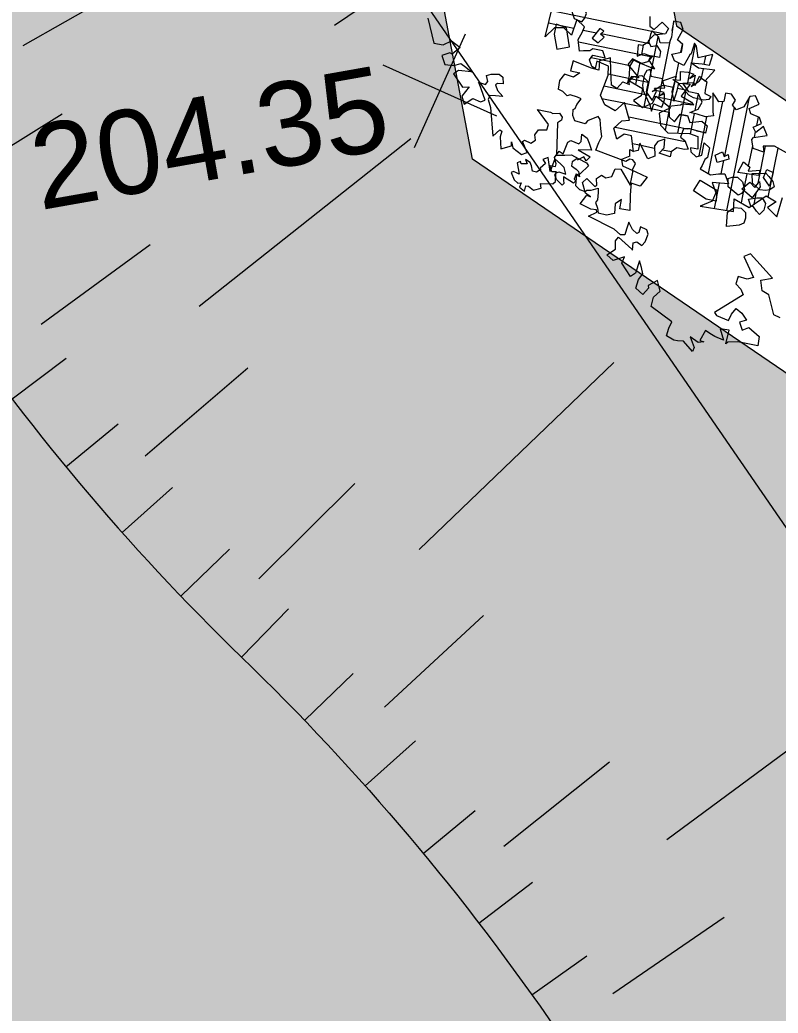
# Model space of a CAD drawing. Header units: metres. Extents: x 1838950 to 1842843, y 5171318 to 5174224.
# Drawn here: x 1841161.653 to 1841164.348, y 5171520.341 to 5171523.87 of the extents above; entities that cross this region are included whole.
import ezdxf

# ---------------------------------------------------------------- set-up
doc = ezdxf.new("R2010")
doc.units = ezdxf.units.M
doc.header["$LTSCALE"] = 0.0254
for name, color, linetype, lineweight, true_color in [('AEP_SSL', 4, 'Continuous', 18, 0x00ffff), ('SA - couvre sol 3', 7, 'Continuous', 18, 0x99cc00), ('SA - gazon', 7, 'Continuous', 18, 0xccffcc), ('SA - haie séparative', 7, 'Continuous', 18, 0x008000), ('SA - Limite terrain', 1, 'Continuous', 18, 0xff0000), ('SA - trame couvre sol 3', 7, 'Continuous', 18, 0xff6600), ('SA - trame gazon', 4, 'Continuous', 18, 0x00ffff)]:
    doc.layers.add(name, color=color, linetype=linetype, lineweight=lineweight, true_color=true_color)
doc.layers.add('Fond topo - SUPP', color=8, linetype='Continuous', lineweight=18)
doc.layers.add('SA - nivellement', color=7, linetype='Continuous', lineweight=18)
doc.styles.add('Arial', font='arial.ttf')

msp = doc.modelspace()

# ---------------------------------------------------------------- hatches: boundary and pattern name
at = {"layer": 'SA - couvre sol 3', "linetype": 'Continuous', "lineweight": 18, "true_color": 0x99cc00}
h = msp.add_hatch(dxfattribs=at)
h.set_pattern_fill('PELOUSE6_1', color=62, style=0, pattern_type=2)
h.set_pattern_definition([(0, (1841126.6812, 5171507.7442), (0, 1.2), [0.375, -2.025]), (90, (1841126.8218, 5171507.7442), (-2.4, 1e-16), [0.15, -1.05]), (90, (1841126.9156, 5171507.7442), (-2.4, 1e-16), [0.15, -1.05]), (90, (1841126.8687, 5171507.7442), (-2.4, 1e-16), [0.1875, -1.0125]), (123.6901, (1841126.77494, 5171507.7442), (-2.4, 2.4), [0.12, -4.20746]), (56.3099, (1841126.96244, 5171507.7442), (8e-11, 1.2), [0.12, -4.20746]), (56.3099, (1841127.0562, 5171507.7442), (8e-11, 1.2), [0.26, -4.06666]), (123.6901, (1841126.6812, 5171507.7442), (-2.4, 2.4), [0.26, -4.06666]), (0, (1841127.5319, 5171507.9692), (0, 1.2), [0.444246, -1.955755]), (0, (1841127.3752, 5171508.1642), (0, 1.2), [0.8281, -1.5719]), (0, (1841127.4105, 5171508.1642), (0, 1.2), [0.430743, -1.969257]), (0, (1841127.2201, 5171508.3592), (0, 1.2), [1.1948, -1.2052]), (0, (1841127.2622, 5171508.3592), (0, 1.2), [0.294787, -2.105213]), (0, (1841127.0643, 5171508.5542), (0, 1.2), [1.00461, -1.39539]), (0, (1841127.0671, 5171508.7492), (0, 1.2), [0.655697, -1.744303])])
edge = h.paths.add_edge_path()
edge.add_line((1841163.3351, 5171548.7856), (1841163.4144, 5171548.3671))
edge.add_line((1841163.4144, 5171548.3671), (1841158.6982, 5171547.4739))
edge.add_line((1841158.6982, 5171547.4739), (1841160.1124, 5171540.0066))
edge.add_line((1841160.1124, 5171540.0066), (1841161.908, 5171530.5252))
edge.add_line((1841161.908, 5171530.5252), (1841163.2621, 5171523.3747))
edge.add_line((1841163.2621, 5171523.3747), (1841169.5595, 5171519.0827))
edge.add_line((1841169.5595, 5171519.0827), (1841175.4166, 5171520.1919))
edge.add_line((1841175.4166, 5171520.1919), (1841177.9468, 5171520.6711))
edge.add_line((1841177.9468, 5171520.6711), (1841185.1928, 5171522.0433))
edge.add_line((1841185.1928, 5171522.0433), (1841184.4299, 5171526.0717))
edge.add_line((1841184.4299, 5171526.0717), (1841190.5219, 5171527.2254))
edge.add_line((1841190.5219, 5171527.2254), (1841192.2762, 5171518.114))
edge.add_line((1841192.2762, 5171518.114), (1841191.2003, 5171517.9103))
edge.add_line((1841191.2003, 5171517.9103), (1841183.6763, 5171516.4257))
edge.add_line((1841183.6763, 5171516.4257), (1841174.8473, 5171514.9602))
edge.add_line((1841174.8473, 5171514.9602), (1841169.2591, 5171514.0048))
edge.add_line((1841169.2591, 5171514.0048), (1841164.0344, 5171513.1317))
edge.add_line((1841164.0344, 5171513.1317), (1841163.435, 5171518.1116))
edge.add_line((1841163.435, 5171518.1116), (1841159.5593, 5171522.5958))
edge.add_line((1841159.5593, 5171522.5958), (1841159.0525, 5171524.5046))
edge.add_line((1841159.0525, 5171524.5046), (1841158.4772, 5171527.4944))
edge.add_line((1841158.4772, 5171527.4944), (1841157.032, 5171535.4003))
edge.add_line((1841157.032, 5171535.4003), (1841150.5568, 5171537.1879))
edge.add_line((1841150.5568, 5171537.1879), (1841149.0024, 5171544.9784))
edge.add_line((1841149.0024, 5171544.9784), (1841154.3141, 5171549.0489))
edge.add_line((1841154.3141, 5171549.0489), (1841156.9547, 5171550.2316))
edge.add_arc((1841159.1277, 5171550.5995), 2.204, 189.6091, 275.4247)
edge.add_line((1841159.336, 5171548.4054), (1841163.3351, 5171548.7856))
at = {"layer": 'SA - gazon', "linetype": 'Continuous', "lineweight": 0, "true_color": 0xccffcc}
msp.add_hatch(color=254, dxfattribs=at).paths.add_polyline_path([(1841167.9918, 5171524.1967), (1841167.5266, 5171526.653), (1841165.0702, 5171526.1878), (1841164.3167, 5171530.1671), (1841162.8428, 5171529.888), (1841163.9865, 5171523.8491), (1841169.7362, 5171519.9304), (1841174.4817, 5171520.8291), (1841173.6413, 5171525.2666)])

# ---------------------------------------------------------------- linework, layer by layer
at = {"layer": 'AEP_SSL', "flags": 128}
msp.add_lwpolyline([(1841156.1315, 5171558.4173), (1841162.9957, 5171524.0706), (1841165.9999, 5171519.7046), (1841167.8255, 5171518.6668), (1841173.9959, 5171517.9094), (1841176.628, 5171518.2645), (1841185.9238, 5171519.0792), (1841198.3112, 5171522.0246), (1841214.5006, 5171524.7326), (1841224.9568, 5171526.8724)], dxfattribs=at)
at = {"layer": 'Fond topo - SUPP'}
for p, q in [((1841162.7705, 5171523.8513), (1841163.6306, 5171524.4319)), ((1841161.6645, 5171523.7788), (1841162.4986, 5171524.2541)), ((1841161.3952, 5171523.2825), (1841161.803, 5171523.5358)), ((1841162.2896, 5171522.8527), (1841163.0423, 5171523.4485)), ((1841161.7286, 5171522.7886), (1841162.116, 5171523.072)), ((1841161.6256, 5171522.523), (1841161.8166, 5171522.6683)), ((1841163.0716, 5171521.9881), (1841163.764, 5171522.6531)), ((1841162.0984, 5171522.3214), (1841162.4632, 5171522.6334)), ((1841161.8163, 5171522.2822), (1841162.0016, 5171522.4347)), ((1841162.0159, 5171522.0487), (1841162.1953, 5171522.2081)), ((1841162.5026, 5171521.8835), (1841162.8427, 5171522.2222)), ((1841162.2242, 5171521.823), (1841162.3974, 5171521.9891)), ((1841162.4409, 5171521.6054), (1841162.6077, 5171521.7779)), ((1841162.9484, 5171521.4278), (1841163.3005, 5171521.754)), ((1841162.6647, 5171521.381), (1841162.8377, 5171521.5473)), ((1841163.9524, 5171520.9578), (1841164.6729, 5171521.4909)), ((1841162.88, 5171521.1485), (1841163.0591, 5171521.3084)), ((1841163.3731, 5171520.9342), (1841163.7482, 5171521.2337)), ((1841163.0867, 5171520.9083), (1841163.2715, 5171521.0614)), ((1841163.2844, 5171520.6606), (1841163.4747, 5171520.8069)), ((1841163.7605, 5171520.4107), (1841164.1565, 5171520.6819)), ((1841163.473, 5171520.4059), (1841163.6685, 5171520.5451))]:
    msp.add_line(p, q, dxfattribs=at)
at = {"layer": 'Fond topo - SUPP', "flags": 128}
msp.add_lwpolyline([(1841157.4163, 5171541.651, 0.007871), (1841157.5654, 5171538.7886, 0.017256), (1841157.6989, 5171537.4876, 0.003795), (1841158.3662, 5171532.897, 0.007506), (1841158.756, 5171530.5842, 0.025473), (1841159.5004, 5171527.4463, 0.025352), (1841160.5643, 5171524.3856, 0.104637), (1841162.4409, 5171521.6054, -0.1013), (1841164.397, 5171518.7484, -0.015785), (1841164.8869, 5171517.4734, -0.013199), (1841165.3836, 5171515.9172, -0.043306), (1841165.5685, 5171514.9855, -0.02586), (1841165.6601, 5171513.3993)], format="xyb", dxfattribs=at)
at = {"layer": 'SA - haie séparative'}
for p, q in [((1841163.5429, 5171523.9028), (1841163.9457, 5171523.8207)), ((1841163.5429, 5171523.9028), (1841163.9457, 5171523.8207)), ((1841163.1027, 5171523.8755), (1841163.1243, 5171523.7872)), ((1841163.5322, 5171523.859), (1841163.622, 5171523.8407)), ((1841163.5322, 5171523.859), (1841163.622, 5171523.8407)), ((1841163.5592, 5171523.8551), (1841163.5517, 5171523.8194)), ((1841163.5962, 5171523.8418), (1841163.5592, 5171523.8551)), ((1841163.9718, 5171523.8324), (1841163.9784, 5171523.8653)), ((1841163.9718, 5171523.8324), (1841163.9784, 5171523.8653)), ((1841163.5216, 5171523.8152), (1841163.5254, 5171523.8144)), ((1841163.5216, 5171523.8152), (1841163.5254, 5171523.8144)), ((1841163.5517, 5171523.8194), (1841163.5616, 5171523.7658)), ((1841163.6059, 5171523.7736), (1841163.5962, 5171523.8418)), ((1841163.6552, 5171523.8339), (1841163.7024, 5171523.8243)), ((1841163.6552, 5171523.8339), (1841163.7024, 5171523.8243)), ((1841163.7186, 5171523.821), (1841163.8904, 5171523.786)), ((1841163.7186, 5171523.821), (1841163.8904, 5171523.786)), ((1841163.1243, 5171523.7872), (1841163.1575, 5171523.7811)), ((1841163.1575, 5171523.7811), (1841163.1871, 5171523.7952)), ((1841163.1871, 5171523.7952), (1841163.218, 5171523.7714)), ((1841163.6384, 5171523.7914), (1841163.8943, 5171523.7392)), ((1841163.6384, 5171523.7914), (1841163.8943, 5171523.7392)), ((1841163.863, 5171523.7474), (1841163.8695, 5171523.7796)), ((1841163.863, 5171523.7474), (1841163.8695, 5171523.7796)), ((1841163.8719, 5171523.5611), (1841163.9214, 5171523.81)), ((1841163.8719, 5171523.5611), (1841163.9214, 5171523.81)), ((1841163.9238, 5171523.5913), (1841163.9652, 5171523.7992)), ((1841163.9238, 5171523.5913), (1841163.9652, 5171523.7992)), ((1841164.0024, 5171523.7553), (1841164.0079, 5171523.783)), ((1841164.0024, 5171523.7553), (1841164.0079, 5171523.783)), ((1841164.0407, 5171523.7169), (1841164.0538, 5171523.7831)), ((1841164.0407, 5171523.7169), (1841164.0538, 5171523.7831)), ((1841163.1809, 5171523.7523), (1841163.1524, 5171523.7431)), ((1841163.1524, 5171523.7431), (1841163.1635, 5171523.7116)), ((1841163.1891, 5171523.748), (1841163.1809, 5171523.7523)), ((1841163.218, 5171523.7714), (1841163.1891, 5171523.748)), ((1841163.5616, 5171523.7658), (1841163.6059, 5171523.7736)), ((1841163.1635, 5171523.7116), (1841163.1952, 5171523.7078)), ((1841163.1952, 5171523.7078), (1841163.22, 5171523.7144)), ((1841163.22, 5171523.7144), (1841163.2382, 5171523.7016)), ((1841163.6189, 5171523.7239), (1841163.61, 5171523.6886)), ((1841163.6689, 5171523.7042), (1841163.6189, 5171523.7239)), ((1841163.6833, 5171523.7363), (1841163.8221, 5171523.708)), ((1841163.6833, 5171523.7363), (1841163.8221, 5171523.708)), ((1841163.7126, 5171523.7247), (1841163.7104, 5171523.6907)), ((1841163.7516, 5171523.7345), (1841163.7126, 5171523.7247)), ((1841163.7531, 5171523.69), (1841163.7516, 5171523.7345)), ((1841163.8477, 5171523.6702), (1841163.8573, 5171523.7185)), ((1841163.8477, 5171523.6702), (1841163.8573, 5171523.7185)), ((1841163.9633, 5171523.559), (1841163.9947, 5171523.7169)), ((1841163.9633, 5171523.559), (1841163.9947, 5171523.7169)), ((1841164.0266, 5171523.6463), (1841164.0403, 5171523.715)), ((1841164.0266, 5171523.6463), (1841164.0403, 5171523.715)), ((1841164.0856, 5171523.7121), (1841164.0914, 5171523.7413)), ((1841164.0856, 5171523.7121), (1841164.0914, 5171523.7413)), ((1841163.2117, 5171523.6895), (1841163.1944, 5171523.678)), ((1841163.1944, 5171523.678), (1841163.2257, 5171523.6307)), ((1841163.2584, 5171523.6858), (1841163.2117, 5171523.6895)), ((1841163.2382, 5171523.7016), (1841163.2584, 5171523.6858)), ((1841163.3115, 5171523.6724), (1841163.3275, 5171523.6775)), ((1841163.3162, 5171523.6506), (1841163.3115, 5171523.6724)), ((1841163.3275, 5171523.6775), (1841163.3568, 5171523.6774)), ((1841163.3568, 5171523.6774), (1841163.3695, 5171523.6664)), ((1841163.5883, 5171523.6774), (1841163.5713, 5171523.6541)), ((1841163.6205, 5171523.6664), (1841163.5883, 5171523.6774)), ((1841163.61, 5171523.6886), (1841163.643, 5171523.6814)), ((1841163.643, 5171523.6814), (1841163.6205, 5171523.6664)), ((1841163.6847, 5171523.6984), (1841163.6689, 5171523.7042)), ((1841163.7104, 5171523.6907), (1841163.6847, 5171523.6984)), ((1841163.7437, 5171523.678), (1841163.8161, 5171523.6632)), ((1841163.7437, 5171523.678), (1841163.8161, 5171523.6632)), ((1841163.7552, 5171523.6383), (1841163.7531, 5171523.69)), ((1841163.8723, 5171523.6736), (1841163.8657, 5171523.6379)), ((1841163.8816, 5171523.6905), (1841163.8723, 5171523.6736)), ((1841163.8946, 5171523.6937), (1841163.8816, 5171523.6905)), ((1841163.8961, 5171523.6687), (1841163.8946, 5171523.6937)), ((1841164.0011, 5171523.6869), (1841164.0286, 5171523.6847)), ((1841164.0014, 5171523.6557), (1841164.0011, 5171523.6869)), ((1841164.0286, 5171523.6847), (1841164.0486, 5171523.6775)), ((1841164.0486, 5171523.6775), (1841164.0331, 5171523.6617)), ((1841164.0331, 5171523.6617), (1841164.0531, 5171523.674)), ((1841164.0531, 5171523.674), (1841164.0471, 5171523.644)), ((1841164.0759, 5171523.6634), (1841164.0824, 5171523.6959)), ((1841164.0759, 5171523.6634), (1841164.0824, 5171523.6959)), ((1841163.2832, 5171523.6482), (1841163.3082, 5171523.6399)), ((1841163.2857, 5171523.6445), (1841163.2832, 5171523.6482)), ((1841163.306, 5171523.5844), (1841163.2857, 5171523.6445)), ((1841163.3082, 5171523.6399), (1841163.3162, 5171523.6506)), ((1841163.3499, 5171523.6437), (1841163.3431, 5171523.6393)), ((1841163.3431, 5171523.6393), (1841163.3508, 5171523.6195)), ((1841163.3704, 5171523.6422), (1841163.3499, 5171523.6437)), ((1841163.3695, 5171523.6664), (1841163.3704, 5171523.6422)), ((1841163.5713, 5171523.6541), (1841163.5666, 5171523.6239)), ((1841163.7749, 5171523.6265), (1841163.7552, 5171523.6383)), ((1841163.7964, 5171523.6496), (1841163.7749, 5171523.6265)), ((1841163.7964, 5171523.6496), (1841163.8191, 5171523.6398)), ((1841163.8191, 5171523.6398), (1841163.8169, 5171523.6546)), ((1841163.8274, 5171523.6609), (1841163.886, 5171523.649)), ((1841163.8274, 5171523.6609), (1841163.886, 5171523.649)), ((1841163.8417, 5171523.6404), (1841163.8466, 5171523.6649)), ((1841163.8417, 5171523.6404), (1841163.8466, 5171523.6649)), ((1841163.8657, 5171523.6379), (1841163.8684, 5171523.6191)), ((1841163.9073, 5171523.6665), (1841163.8961, 5171523.6687)), ((1841163.9372, 5171523.6604), (1841163.9073, 5171523.6665)), ((1841163.9287, 5171523.6342), (1841163.9417, 5171523.6374)), ((1841163.9417, 5171523.6374), (1841163.9372, 5171523.6604)), ((1841163.9422, 5171523.6375), (1841163.9746, 5171523.6309)), ((1841163.9422, 5171523.6375), (1841163.9746, 5171523.6309)), ((1841163.9739, 5171523.6579), (1841164.0014, 5171523.6557)), ((1841163.9926, 5171523.6445), (1841163.9739, 5171523.6579)), ((1841164.0304, 5171523.6025), (1841163.9926, 5171523.6445)), ((1841164.0391, 5171523.6333), (1841164.0676, 5171523.6523)), ((1841164.0471, 5171523.644), (1841164.0391, 5171523.6333)), ((1841164.0676, 5171523.6523), (1841164.0756, 5171523.663)), ((1841164.0756, 5171523.663), (1841164.0951, 5171523.65)), ((1841164.0951, 5171523.65), (1841164.0891, 5171523.6201)), ((1841163.2499, 5171523.6316), (1841163.2231, 5171523.5987)), ((1841163.2257, 5171523.6307), (1841163.2499, 5171523.6316)), ((1841163.3508, 5171523.6195), (1841163.3697, 5171523.5974)), ((1841163.5823, 5171523.6149), (1841163.5666, 5171523.6239)), ((1841163.5976, 5171523.6002), (1841163.5823, 5171523.6149)), ((1841163.6093, 5171523.6037), (1841163.5976, 5171523.6002)), ((1841163.6343, 5171523.5955), (1841163.6093, 5171523.6037)), ((1841163.7285, 5171523.6351), (1841163.8866, 5171523.6029)), ((1841163.7285, 5171523.6351), (1841163.8866, 5171523.6029)), ((1841163.8684, 5171523.6191), (1841163.8924, 5171523.5681)), ((1841163.9001, 5171523.6153), (1841163.9287, 5171523.6342)), ((1841163.9131, 5171523.6185), (1841163.9001, 5171523.6153)), ((1841163.9431, 5171523.6124), (1841163.9131, 5171523.6185)), ((1841163.924, 5171523.5987), (1841163.9431, 5171523.6124)), ((1841163.9445, 5171523.6069), (1841163.924, 5171523.5987)), ((1841163.9435, 5171523.5856), (1841163.9445, 5171523.6069)), ((1841163.9908, 5171523.6276), (1841164.02, 5171523.6217)), ((1841163.9908, 5171523.6276), (1841164.02, 5171523.6217)), ((1841163.991, 5171523.4673), (1841164.0225, 5171523.6256)), ((1841163.991, 5171523.4673), (1841164.0225, 5171523.6256)), ((1841164.0466, 5171523.5928), (1841164.0304, 5171523.6025)), ((1841164.053, 5171523.5485), (1841164.0647, 5171523.6072)), ((1841164.053, 5171523.5485), (1841164.0647, 5171523.6072)), ((1841164.0891, 5171523.6201), (1841164.0869, 5171523.6088)), ((1841164.0869, 5171523.6088), (1841164.1093, 5171523.5978)), ((1841163.2231, 5171523.5987), (1841163.2322, 5171523.5702)), ((1841163.2322, 5171523.5702), (1841163.263, 5171523.5906)), ((1841163.263, 5171523.5906), (1841163.2899, 5171523.5792)), ((1841163.2899, 5171523.5792), (1841163.306, 5171523.5844)), ((1841163.323, 5171523.6011), (1841163.317, 5171523.5874)), ((1841163.317, 5171523.5874), (1841163.3261, 5171523.5589)), ((1841163.3435, 5171523.5995), (1841163.323, 5171523.6011)), ((1841163.3697, 5171523.5974), (1841163.3435, 5171523.5995)), ((1841163.6263, 5171523.5555), (1841163.6323, 5171523.5692)), ((1841163.6323, 5171523.5692), (1841163.648, 5171523.5895)), ((1841163.648, 5171523.5895), (1841163.6343, 5171523.5955)), ((1841163.7215, 5171523.5906), (1841163.7997, 5171523.5746)), ((1841163.7215, 5171523.5906), (1841163.7997, 5171523.5746)), ((1841163.8023, 5171523.5741), (1841163.9601, 5171523.542)), ((1841163.8023, 5171523.5741), (1841163.9601, 5171523.542)), ((1841163.8924, 5171523.5681), (1841163.8976, 5171523.5456)), ((1841163.8976, 5171523.5456), (1841163.9062, 5171523.5718)), ((1841163.9062, 5171523.5718), (1841163.9349, 5171523.5594)), ((1841163.9073, 5171523.5987), (1841163.976, 5171523.5847)), ((1841163.9073, 5171523.5987), (1841163.976, 5171523.5847)), ((1841163.9349, 5171523.5594), (1841163.9435, 5171523.5856)), ((1841163.9778, 5171523.5843), (1841164.0439, 5171523.5708)), ((1841163.9778, 5171523.5843), (1841164.0439, 5171523.5708)), ((1841164.0821, 5171523.5851), (1841164.0466, 5171523.5928)), ((1841164.1014, 5171523.5871), (1841164.0821, 5171523.5851)), ((1841164.1001, 5171523.3237), (1841164.1512, 5171523.5799)), ((1841164.1001, 5171523.3237), (1841164.1512, 5171523.5799)), ((1841164.1093, 5171523.5978), (1841164.1014, 5171523.5871)), ((1841164.1658, 5171523.1925), (1841164.2461, 5171523.5957)), ((1841164.1658, 5171523.1925), (1841164.2461, 5171523.5957)), ((1841163.3261, 5171523.5589), (1841163.334, 5171523.4572)), ((1841163.4922, 5171523.551), (1841163.5209, 5171523.5452)), ((1841163.5322, 5171523.4987), (1841163.4922, 5171523.551)), ((1841163.5209, 5171523.5452), (1841163.5384, 5171523.5416)), ((1841163.5384, 5171523.5416), (1841163.5466, 5171523.5373)), ((1841163.5466, 5171523.5373), (1841163.5709, 5171523.5382)), ((1841163.5709, 5171523.5382), (1841163.5798, 5171523.5247)), ((1841163.6181, 5171523.5305), (1841163.6196, 5171523.551)), ((1841163.6196, 5171523.551), (1841163.6263, 5171523.5555)), ((1841163.9472, 5171523.4782), (1841163.9628, 5171523.5564)), ((1841163.9472, 5171523.4782), (1841163.9628, 5171523.5564)), ((1841163.9984, 5171523.5341), (1841164.0261, 5171523.5285)), ((1841163.9984, 5171523.5341), (1841164.0261, 5171523.5285)), ((1841164.0364, 5171523.4648), (1841164.0508, 5171523.5372)), ((1841164.0364, 5171523.4648), (1841164.0508, 5171523.5372)), ((1841164.1585, 5171523.3863), (1841164.1927, 5171523.5582)), ((1841164.1585, 5171523.3863), (1841164.1927, 5171523.5582)), ((1841163.5257, 5171523.4792), (1841163.5322, 5171523.4987)), ((1841163.564, 5171523.5045), (1841163.5601, 5171523.3896)), ((1841163.5775, 5171523.5135), (1841163.564, 5171523.5045)), ((1841163.5798, 5171523.5247), (1841163.5775, 5171523.5135)), ((1841163.6259, 5171523.5108), (1841163.6181, 5171523.5305)), ((1841163.6621, 5171523.5003), (1841163.6259, 5171523.5108)), ((1841163.6701, 5171523.511), (1841163.6621, 5171523.5003)), ((1841163.7083, 5171523.5268), (1841163.6701, 5171523.511)), ((1841163.7153, 5171523.5163), (1841163.7083, 5171523.5268)), ((1841163.7178, 5171523.4833), (1841163.7153, 5171523.5163)), ((1841163.8168, 5171523.5252), (1841164.0245, 5171523.4829)), ((1841163.8168, 5171523.5252), (1841164.0245, 5171523.4829)), ((1841164.0667, 5171523.3865), (1841164.0944, 5171523.5255)), ((1841164.0667, 5171523.3865), (1841164.0944, 5171523.5255)), ((1841164.272, 5171523.4948), (1841164.2779, 5171523.5246)), ((1841164.272, 5171523.4948), (1841164.2779, 5171523.5246)), ((1841163.334, 5171523.4572), (1841163.3585, 5171523.4788)), ((1841163.3585, 5171523.4788), (1841163.366, 5171523.474)), ((1841163.366, 5171523.474), (1841163.3594, 5171523.4546)), ((1841163.4836, 5171523.4611), (1841163.4964, 5171523.4793)), ((1841163.4858, 5171523.4431), (1841163.4836, 5171523.4611)), ((1841163.4964, 5171523.4793), (1841163.5257, 5171523.4792)), ((1841163.6476, 5171523.4382), (1841163.6497, 5171523.4637)), ((1841163.6497, 5171523.4637), (1841163.6697, 5171523.4494)), ((1841163.7208, 5171523.4561), (1841163.7178, 5171523.4833)), ((1841163.7688, 5171523.489), (1841164.0175, 5171523.4383)), ((1841163.7688, 5171523.489), (1841164.0175, 5171523.4383)), ((1841164.0577, 5171523.4761), (1841164.0905, 5171523.4694)), ((1841164.0577, 5171523.4761), (1841164.0905, 5171523.4694)), ((1841164.2636, 5171523.453), (1841164.2674, 5171523.4719)), ((1841164.2636, 5171523.453), (1841164.2674, 5171523.4719)), ((1841163.3594, 5171523.4546), (1841163.3625, 5171523.4123)), ((1841163.4001, 5171523.4372), (1841163.4048, 5171523.4154)), ((1841163.4003, 5171523.4222), (1841163.4001, 5171523.4372)), ((1841163.4398, 5171523.4375), (1841163.4466, 5171523.442)), ((1841163.4554, 5171523.3993), (1841163.4398, 5171523.4375)), ((1841163.4466, 5171523.442), (1841163.4685, 5171523.4317)), ((1841163.4685, 5171523.4317), (1841163.4858, 5171523.4431)), ((1841163.584, 5171523.3945), (1841163.6005, 5171523.4349)), ((1841163.6005, 5171523.4349), (1841163.6113, 5171523.4408)), ((1841163.6113, 5171523.4408), (1841163.6395, 5171523.4298)), ((1841163.6395, 5171523.4298), (1841163.6476, 5171523.4382)), ((1841163.6697, 5171523.4494), (1841163.6757, 5171523.4323)), ((1841163.6757, 5171523.4323), (1841163.6851, 5171523.407)), ((1841163.6994, 5171523.4071), (1841163.7106, 5171523.4341)), ((1841163.7106, 5171523.4341), (1841163.7208, 5171523.4561)), ((1841163.8302, 5171523.4305), (1841163.8547, 5171523.4255)), ((1841163.8302, 5171523.4305), (1841163.8547, 5171523.4255)), ((1841163.3625, 5171523.4123), (1841163.4003, 5171523.4222)), ((1841163.4048, 5171523.4154), (1841163.4357, 5171523.3916)), ((1841163.4357, 5171523.3916), (1841163.4554, 5171523.3993)), ((1841163.553, 5171523.3806), (1841163.5698, 5171523.4032)), ((1841163.5601, 5171523.3896), (1841163.5893, 5171523.3895)), ((1841163.5698, 5171523.4032), (1841163.584, 5171523.3945)), ((1841163.5893, 5171523.3895), (1841163.6135, 5171523.3904)), ((1841163.6135, 5171523.3904), (1841163.6375, 5171523.3771)), ((1841163.6366, 5171523.4087), (1841163.6797, 5171523.3833)), ((1841163.6851, 5171523.407), (1841163.6366, 5171523.4087)), ((1841163.8069, 5171523.3663), (1841163.6994, 5171523.4071)), ((1841163.821, 5171523.4099), (1841163.8337, 5171523.4021)), ((1841163.8211, 5171523.3852), (1841163.821, 5171523.4099)), ((1841163.86, 5171523.4245), (1841163.9083, 5171523.4146)), ((1841163.86, 5171523.4245), (1841163.9083, 5171523.4146)), ((1841163.9372, 5171523.4087), (1841163.9693, 5171523.4022)), ((1841163.9372, 5171523.4087), (1841163.9693, 5171523.4022)), ((1841164.243, 5171523.3496), (1841164.2577, 5171523.423)), ((1841164.243, 5171523.3496), (1841164.2577, 5171523.423)), ((1841164.277, 5171523.2896), (1841164.3032, 5171523.4212)), ((1841164.277, 5171523.2896), (1841164.3032, 5171523.4212)), ((1841164.313, 5171523.2398), (1841164.3478, 5171523.4145)), ((1841164.313, 5171523.2398), (1841164.3478, 5171523.4145)), ((1841163.4317, 5171523.3664), (1841163.4207, 5171523.3622)), ((1841163.4207, 5171523.3622), (1841163.4279, 5171523.3215)), ((1841163.4346, 5171523.3589), (1841163.4317, 5171523.3664)), ((1841163.456, 5171523.3585), (1841163.4346, 5171523.3589)), ((1841163.4501, 5171523.3736), (1841163.456, 5171523.3585)), ((1841163.4669, 5171523.3627), (1841163.4501, 5171523.3736)), ((1841163.4712, 5171523.3518), (1841163.4669, 5171523.3627)), ((1841163.5213, 5171523.3597), (1841163.5015, 5171523.3434)), ((1841163.5305, 5171523.3807), (1841163.512, 5171523.3735)), ((1841163.512, 5171523.3735), (1841163.5213, 5171523.3597)), ((1841163.5372, 5171523.3311), (1841163.5305, 5171523.3807)), ((1841163.5544, 5171523.3765), (1841163.5372, 5171523.3311)), ((1841163.5591, 5171523.3584), (1841163.553, 5171523.3806)), ((1841163.5741, 5171523.3581), (1841163.5544, 5171523.3765)), ((1841163.5567, 5171523.3494), (1841163.5591, 5171523.3584)), ((1841163.5875, 5171523.3459), (1841163.5741, 5171523.3581)), ((1841163.6157, 5171523.3651), (1841163.6134, 5171523.351)), ((1841163.6321, 5171523.3768), (1841163.6157, 5171523.3651)), ((1841163.6568, 5171523.3829), (1841163.6341, 5171523.3711)), ((1841163.6375, 5171523.3771), (1841163.6669, 5171523.362)), ((1841163.666, 5171523.3691), (1841163.6568, 5171523.3829)), ((1841163.6797, 5171523.3833), (1841163.666, 5171523.3691)), ((1841163.6669, 5171523.362), (1841163.6739, 5171523.3515)), ((1841163.8211, 5171523.3852), (1841163.7916, 5171523.3743)), ((1841163.7916, 5171523.3743), (1841163.7948, 5171523.3515)), ((1841163.8203, 5171523.3753), (1841163.8069, 5171523.3663)), ((1841163.8316, 5171523.373), (1841163.8203, 5171523.3753)), ((1841163.8304, 5171523.3375), (1841163.8406, 5171523.3595)), ((1841163.8406, 5171523.3595), (1841163.8316, 5171523.373)), ((1841164.1459, 5171523.3228), (1841164.1553, 5171523.3701)), ((1841164.1459, 5171523.3228), (1841164.1553, 5171523.3701)), ((1841163.4069, 5171523.3307), (1841163.3994, 5171523.3277)), ((1841163.3994, 5171523.3277), (1841163.4095, 5171523.3017)), ((1841163.4174, 5171523.3261), (1841163.4069, 5171523.3307)), ((1841163.4279, 5171523.3215), (1841163.4174, 5171523.3261)), ((1841163.475, 5171523.3321), (1841163.4712, 5171523.3518)), ((1841163.4889, 5171523.3288), (1841163.475, 5171523.3321)), ((1841163.506, 5171523.3393), (1841163.4889, 5171523.3288)), ((1841163.5369, 5171523.3523), (1841163.5567, 5171523.3494)), ((1841163.543, 5171523.3301), (1841163.5369, 5171523.3523)), ((1841163.5596, 5171523.3304), (1841163.543, 5171523.3301)), ((1841163.554, 5171523.3194), (1841163.5596, 5171523.3304)), ((1841163.56, 5171523.3023), (1841163.554, 5171523.3194)), ((1841163.557, 5171523.2953), (1841163.5577, 5171523.3256)), ((1841163.5577, 5171523.3256), (1841163.5687, 5171523.3298)), ((1841163.5687, 5171523.3298), (1841163.593, 5171523.3219)), ((1841163.593, 5171523.3219), (1841163.5875, 5171523.3459)), ((1841163.6134, 5171523.351), (1841163.6301, 5171523.3398)), ((1841163.6304, 5171523.3233), (1841163.6224, 5171523.3034)), ((1841163.6315, 5171523.3192), (1841163.6271, 5171523.2817)), ((1841163.6301, 5171523.3398), (1841163.6385, 5171523.3317)), ((1841163.6421, 5171523.312), (1841163.6304, 5171523.3233)), ((1841163.6445, 5171523.3224), (1841163.6315, 5171523.3192)), ((1841163.6385, 5171523.3317), (1841163.6421, 5171523.312)), ((1841163.6739, 5171523.3515), (1841163.6445, 5171523.3224)), ((1841163.7574, 5171523.3137), (1841163.7687, 5171523.3407)), ((1841163.7687, 5171523.3407), (1841163.7891, 5171523.3393)), ((1841163.7891, 5171523.3393), (1841163.8219, 5171523.2821)), ((1841163.7948, 5171523.3515), (1841163.8417, 5171523.3296)), ((1841163.8276, 5171523.3108), (1841163.8311, 5171523.3283)), ((1841163.8311, 5171523.3283), (1841163.8304, 5171523.3375)), ((1841163.8417, 5171523.3296), (1841163.8821, 5171523.311)), ((1841164.2286, 5171523.277), (1841164.2377, 5171523.3228)), ((1841164.2286, 5171523.277), (1841164.2377, 5171523.3228)), ((1841163.4095, 5171523.3017), (1841163.4229, 5171523.2896)), ((1841163.4229, 5171523.2896), (1841163.4351, 5171523.2904)), ((1841163.4351, 5171523.2904), (1841163.4285, 5171523.2753)), ((1841163.5037, 5171523.2881), (1841163.5474, 5171523.2877)), ((1841163.5062, 5171523.2717), (1841163.5037, 5171523.2881)), ((1841163.5474, 5171523.2877), (1841163.557, 5171523.2953)), ((1841163.5801, 5171523.2829), (1841163.56, 5171523.3023)), ((1841163.5857, 5171523.2888), (1841163.5801, 5171523.2829)), ((1841163.5854, 5171523.3117), (1841163.5856, 5171523.3002)), ((1841163.6201, 5171523.2893), (1841163.5854, 5171523.3117)), ((1841163.5856, 5171523.3002), (1841163.5857, 5171523.2888)), ((1841163.6283, 5171523.2977), (1841163.6201, 5171523.2893)), ((1841163.6224, 5171523.3034), (1841163.6283, 5171523.2977)), ((1841163.653, 5171523.2917), (1841163.6678, 5171523.3069)), ((1841163.663, 5171523.254), (1841163.653, 5171523.2917)), ((1841163.6678, 5171523.3069), (1841163.697, 5171523.2777)), ((1841163.7027, 5171523.3065), (1841163.72, 5171523.318)), ((1841163.7037, 5171523.2822), (1841163.7027, 5171523.3065)), ((1841163.72, 5171523.318), (1841163.7357, 5171523.309)), ((1841163.7357, 5171523.309), (1841163.7574, 5171523.3137)), ((1841163.8219, 5171523.2821), (1841163.8276, 5171523.3108)), ((1841163.8258, 5171523.29), (1841163.8229, 5171523.2632)), ((1841163.858, 5171523.2789), (1841163.8258, 5171523.29)), ((1841163.8821, 5171523.311), (1841163.858, 5171523.2789)), ((1841164.0468, 5171523.2629), (1841164.0712, 5171523.3007)), ((1841164.0712, 5171523.3007), (1841164.1303, 5171523.2654)), ((1841164.1213, 5171523.1997), (1841164.1392, 5171523.2896)), ((1841164.1213, 5171523.1997), (1841164.1392, 5171523.2896)), ((1841163.4285, 5171523.2753), (1841163.4466, 5171523.2611)), ((1841163.4466, 5171523.2611), (1841163.4516, 5171523.2804)), ((1841163.4516, 5171523.2804), (1841163.4608, 5171523.2792)), ((1841163.4608, 5171523.2792), (1841163.4789, 5171523.2649)), ((1841163.4789, 5171523.2649), (1841163.5062, 5171523.2717)), ((1841163.6271, 5171523.2817), (1841163.6423, 5171523.2669)), ((1841163.6423, 5171523.2669), (1841163.6618, 5171523.2603)), ((1841163.6618, 5171523.2603), (1841163.6685, 5171523.2648)), ((1841163.6813, 5171523.2412), (1841163.663, 5171523.254)), ((1841163.6685, 5171523.2648), (1841163.6835, 5171523.265)), ((1841163.6835, 5171523.265), (1841163.7083, 5171523.2717)), ((1841163.697, 5171523.2777), (1841163.7037, 5171523.2822)), ((1841163.7085, 5171523.2567), (1841163.7064, 5171523.2305)), ((1841163.7083, 5171523.2717), (1841163.7085, 5171523.2567)), ((1841163.8229, 5171523.2632), (1841163.8221, 5171523.2465)), ((1841164.0923, 5171523.233), (1841164.0468, 5171523.2629)), ((1841164.1303, 5171523.2654), (1841164.1282, 5171523.2261)), ((1841164.2172, 5171523.2197), (1841164.2259, 5171523.2635)), ((1841164.2172, 5171523.2197), (1841164.2259, 5171523.2635)), ((1841164.2623, 5171523.2154), (1841164.2708, 5171523.2586)), ((1841164.2623, 5171523.2154), (1841164.2708, 5171523.2586)), ((1841163.6438, 5171523.2162), (1841163.6675, 5171523.2472)), ((1841163.6816, 5171523.197), (1841163.6438, 5171523.2162)), ((1841163.6675, 5171523.2472), (1841163.6813, 5171523.2412)), ((1841163.7064, 5171523.2305), (1841163.6986, 5171523.221)), ((1841163.6986, 5171523.221), (1841163.7063, 5171523.2012)), ((1841163.7685, 5171523.2165), (1841163.7662, 5171523.1825)), ((1841163.7911, 5171523.2314), (1841163.7685, 5171523.2165)), ((1841163.785, 5171523.1982), (1841163.7911, 5171523.2314)), ((1841163.8221, 5171523.2465), (1841163.8209, 5171523.1928)), ((1841164.1282, 5171523.2261), (1841164.0923, 5171523.233)), ((1841163.6741, 5171523.1725), (1841163.7036, 5171523.1868)), ((1841163.7021, 5171523.1955), (1841163.6816, 5171523.197)), ((1841163.7036, 5171523.1868), (1841163.7021, 5171523.1955)), ((1841163.7063, 5171523.2012), (1841163.7085, 5171523.1832)), ((1841163.7382, 5171523.1759), (1841163.7085, 5171523.1832)), ((1841163.7662, 5171523.1825), (1841163.7382, 5171523.1759)), ((1841163.8209, 5171523.1928), (1841163.785, 5171523.1982)), ((1841164.0768, 5171523.2068), (1841164.0776, 5171523.2107)), ((1841164.0768, 5171523.2068), (1841164.0776, 5171523.2107)), ((1841163.7648, 5171523.1259), (1841163.6741, 5171523.1725)), ((1841163.8173, 5171523.1512), (1841163.8091, 5171523.1262)), ((1841163.8303, 5171523.1252), (1841163.8173, 5171523.1512)), ((1841163.7876, 5171523.1064), (1841163.7648, 5171523.1259)), ((1841163.8091, 5171523.1262), (1841163.8026, 5171523.1067)), ((1841163.8455, 5171523.1105), (1841163.8303, 5171523.1252)), ((1841163.8523, 5171523.115), (1841163.8455, 5171523.1105)), ((1841163.8588, 5171523.1345), (1841163.8523, 5171523.115)), ((1841163.8808, 5171523.1242), (1841163.8588, 5171523.1345)), ((1841163.8748, 5171523.0813), (1841163.886, 5171523.1082)), ((1841163.886, 5171523.1082), (1841163.8808, 5171523.1242)), ((1841163.7696, 5171523.0847), (1841163.7806, 5171523.0974)), ((1841163.7696, 5171523.0554), (1841163.7696, 5171523.0847)), ((1841163.7806, 5171523.0974), (1841163.8281, 5171523.0555)), ((1841163.8026, 5171523.1067), (1841163.7876, 5171523.1064)), ((1841163.8306, 5171523.0517), (1841163.8326, 5171523.078)), ((1841163.8326, 5171523.078), (1841163.8456, 5171523.0812)), ((1841163.8456, 5171523.0812), (1841163.8638, 5171523.0685)), ((1841163.8638, 5171523.0685), (1841163.8748, 5171523.0813)), ((1841163.7389, 5171523.0349), (1841163.7696, 5171523.0554)), ((1841163.8281, 5171523.0555), (1841163.8306, 5171523.0517)), ((1841164.2496, 5171523.0391), (1841164.2261, 5171523.0288)), ((1841164.3278, 5171522.9527), (1841164.2496, 5171523.0391)), ((1841163.7617, 5171523.0155), (1841163.7389, 5171523.0349)), ((1841163.8024, 5171523.0275), (1841163.7617, 5171523.0155)), ((1841163.7922, 5171523.0055), (1841163.8024, 5171523.0275)), ((1841163.8237, 5171522.9583), (1841163.7922, 5171523.0055)), ((1841163.8556, 5171523.0143), (1841163.8409, 5171522.9698)), ((1841163.8624, 5171522.9896), (1841163.8556, 5171523.0143)), ((1841164.2261, 5171523.0288), (1841164.2606, 5171522.9544)), ((1841163.8409, 5171522.9698), (1841163.8237, 5171522.9583)), ((1841163.8514, 5171522.9476), (1841163.8671, 5171522.9678)), ((1841163.8671, 5171522.9678), (1841163.8624, 5171522.9896)), ((1841163.8427, 5171522.9168), (1841163.8514, 5171522.9476)), ((1841163.9189, 5171522.9439), (1841163.8862, 5171522.9264)), ((1841163.9289, 5171522.9062), (1841163.9189, 5171522.9439)), ((1841164.2062, 5171522.9581), (1841164.1977, 5171522.9319)), ((1841164.1977, 5171522.9319), (1841164.2154, 5171522.9134)), ((1841164.2382, 5171522.9491), (1841164.2062, 5171522.9581)), ((1841164.2606, 5171522.9544), (1841164.2382, 5171522.9491)), ((1841164.2861, 5171522.9454), (1841164.3278, 5171522.9527)), ((1841164.2909, 5171522.9075), (1841164.2861, 5171522.9454)), ((1841163.8674, 5171522.8944), (1841163.8427, 5171522.9168)), ((1841163.8869, 5171522.9171), (1841163.8674, 5171522.8944)), ((1841163.8862, 5171522.9264), (1841163.8869, 5171522.9171)), ((1841163.9044, 5171522.8844), (1841163.9289, 5171522.9062)), ((1841164.2154, 5171522.9134), (1841164.2237, 5171522.8929)), ((1841164.3154, 5171522.8935), (1841164.2909, 5171522.9075)), ((1841163.8972, 5171522.8514), (1841163.9044, 5171522.8844)), ((1841164.2237, 5171522.8929), (1841164.1216, 5171522.8301)), ((1841164.3324, 5171522.8225), (1841164.3154, 5171522.8935)), ((1841163.9702, 5171522.7973), (1841163.8972, 5171522.8514)), ((1841164.1216, 5171522.8301), (1841164.1286, 5171522.8196)), ((1841164.182, 5171522.8239), (1841164.1985, 5171522.8447)), ((1841164.1985, 5171522.8447), (1841164.2193, 5171522.8282)), ((1841164.2193, 5171522.8282), (1841164.2358, 5171522.8035)), ((1841163.9592, 5171522.7748), (1841163.9702, 5171522.7973)), ((1841164.1286, 5171522.8196), (1841164.1711, 5171522.8014)), ((1841164.1711, 5171522.8014), (1841164.182, 5171522.8239)), ((1841164.2358, 5171522.8035), (1841164.2103, 5171522.7962)), ((1841164.2103, 5171522.7962), (1841164.2201, 5171522.767)), ((1841164.3549, 5171522.8116), (1841164.3324, 5171522.8225)), ((1841163.9513, 5171522.7478), (1841163.9592, 5171522.7748)), ((1841164.0902, 5171522.7669), (1841164.0694, 5171522.7314)), ((1841164.1054, 5171522.7554), (1841164.0902, 5171522.7669)), ((1841164.1229, 5171522.7454), (1841164.1054, 5171522.7554)), ((1841164.1419, 5171522.7722), (1841164.1534, 5171522.7322)), ((1841164.1741, 5171522.7677), (1841164.1419, 5171522.7722)), ((1841164.1619, 5171522.7195), (1841164.1741, 5171522.7677)), ((1841164.2201, 5171522.767), (1841164.2435, 5171522.7773)), ((1841164.2435, 5171522.7773), (1841164.28, 5171522.7453)), ((1841163.9773, 5171522.7316), (1841163.9513, 5171522.7478)), ((1841163.9897, 5171522.7291), (1841163.9773, 5171522.7316)), ((1841164.0117, 5171522.7286), (1841163.9897, 5171522.7291)), ((1841164.044, 5171522.6917), (1841164.0117, 5171522.7286)), ((1841164.035, 5171522.7441), (1841164.0495, 5171522.7061)), ((1841164.064, 5171522.7234), (1841164.035, 5171522.7441)), ((1841164.0839, 5171522.7259), (1841164.064, 5171522.7234)), ((1841164.0694, 5171522.7314), (1841164.0839, 5171522.7259)), ((1841164.1534, 5171522.7322), (1841164.1229, 5171522.7454)), ((1841164.1694, 5171522.7245), (1841164.1619, 5171522.7195)), ((1841164.2049, 5171522.7265), (1841164.1694, 5171522.7245)), ((1841164.2761, 5171522.7123), (1841164.2049, 5171522.7265)), ((1841164.28, 5171522.7453), (1841164.2761, 5171522.7123)), ((1841164.0495, 5171522.7061), (1841164.044, 5171522.6917))]:
    msp.add_line(p, q, dxfattribs=at)
at = {"layer": 'SA - haie séparative', "flags": 128}
for points in [[(1841163.8924, 5171523.8816), (1841163.892, 5171523.8479), (1841163.9077, 5171523.8356), (1841163.9358, 5171523.8617), (1841163.9585, 5171523.8389), (1841163.9476, 5171523.8209), (1841163.9057, 5171523.8158), (1841163.8858, 5171523.7952), (1841163.8955, 5171523.7756), (1841163.9163, 5171523.7786), (1841163.9302, 5171523.7575), (1841163.9259, 5171523.7363), (1841163.8959, 5171523.7424), (1841163.8881, 5171523.7264), (1841163.8985, 5171523.7107), (1841163.909, 5171523.6949), (1841163.8461, 5171523.7214), (1841163.8339, 5171523.7284), (1841163.8198, 5171523.704), (1841163.8179, 5171523.6725), (1841163.8126, 5171523.6463), (1841163.8354, 5171523.6689), (1841163.8634, 5171523.6723), (1841163.8861, 5171523.6495), (1841163.8789, 5171523.6146), (1841163.8998, 5171523.583), (1841163.9157, 5171523.6162), (1841163.9087, 5171523.6267), (1841163.9454, 5171523.6283), (1841163.9368, 5171523.6528), (1841163.9858, 5171523.6701), (1841163.9699, 5171523.6142), (1841163.9767, 5171523.581), (1841163.9891, 5171523.6194), (1841163.9945, 5171523.6456), (1841164.0347, 5171523.642), (1841164.003, 5171523.5984), (1841164.0397, 5171523.5772), (1841164.0466, 5171523.5667), (1841164.0064, 5171523.5704), (1841164.0012, 5171523.5669), (1841163.9592, 5171523.5618), (1841163.9608, 5171523.5251), (1841163.98, 5171523.5075), (1841163.9993, 5171523.5354), (1841164.0255, 5171523.5301), (1841164.0342, 5171523.5056), (1841164.0762, 5171523.5106), (1841164.0953, 5171523.4931), (1841164.09, 5171523.4669), (1841164.0341, 5171523.4828), (1841164.0114, 5171523.4829), (1841164.0008, 5171523.4532), (1841164.0165, 5171523.4409), (1841164.0286, 5171523.4111), (1841164.0146, 5171523.4094), (1841163.9884, 5171523.4148), (1841163.9673, 5171523.4009), (1841163.9638, 5171523.3834), (1841163.9253, 5171523.3958), (1841163.9429, 5171523.415), (1841163.9448, 5171523.4464), (1841163.9203, 5171523.4378), (1841163.908, 5171523.4221), (1841163.9096, 5171523.3853), (1841163.8851, 5171523.3767), (1841163.856, 5171523.432), (1841163.8507, 5171523.4058), (1841163.8337, 5171523.4021), (1841163.8269, 5171523.4581), (1841163.8007, 5171523.4634), (1841163.7744, 5171523.4461), (1841163.764, 5171523.4846), (1841163.7921, 5171523.5107), (1841163.8201, 5171523.5141), (1841163.8016, 5171523.5764), (1841163.7683, 5171523.5468), (1841163.7316, 5171523.5679), (1841163.716, 5171523.6029), (1841163.7435, 5171523.674), (1841163.7454, 5171523.7055), (1841163.7035, 5171523.7231), (1841163.6981, 5171523.6969), (1841163.6859, 5171523.704), (1841163.6772, 5171523.7285), (1841163.6895, 5171523.7442), (1841163.7332, 5171523.7353), (1841163.7246, 5171523.7598), (1841163.6896, 5171523.7669), (1841163.6791, 5171523.7599), (1841163.6564, 5171523.76), (1841163.6424, 5171523.7583), (1841163.6373, 5171523.8003), (1841163.6514, 5171523.8248), (1841163.6602, 5171523.8457), (1841163.6323, 5171523.8715), (1841163.6139, 5171523.8161), (1841163.586, 5171523.842), (1841163.5535, 5171523.8421), (1841163.5201, 5171523.8092), (1841163.5486, 5171523.9263)], [(1841164.3887, 5171523.392), (1841164.3355, 5171523.4214), (1841164.2946, 5171523.4211), (1841164.2976, 5171523.4004), (1841164.2591, 5171523.4126), (1841164.2545, 5171523.4453), (1841164.2605, 5171523.4526), (1841164.3092, 5171523.4591), (1841164.2954, 5171523.4911), (1841164.2685, 5171523.4698), (1841164.2587, 5171523.4893), (1841164.2884, 5171523.5015), (1841164.2817, 5171523.523), (1841164.2504, 5171523.5357), (1841164.2452, 5171523.555), (1841164.2801, 5171523.5707), (1841164.2679, 5171523.6005), (1841164.2471, 5171523.5975), (1841164.2262, 5171523.5607), (1841164.1994, 5171523.5504), (1841164.1852, 5171523.5669), (1841164.1959, 5171523.5849), (1841164.1819, 5171523.6059), (1841164.1607, 5171523.6101), (1841164.1547, 5171523.5801), (1841164.137, 5171523.5791), (1841164.1265, 5171523.5949), (1841164.116, 5171523.6106), (1841164.116, 5171523.5424), (1841164.1178, 5171523.5284), (1841164.0898, 5171523.5249), (1841164.0601, 5171523.5353), (1841164.0338, 5171523.5406), (1841164.0635, 5171523.5528), (1841164.0775, 5171523.5773), (1841164.0652, 5171523.607), (1841164.0303, 5171523.614), (1841164.0092, 5171523.6455), (1841164.046, 5171523.6473), (1841164.053, 5171523.6368), (1841164.0687, 5171523.67), (1841164.0879, 5171523.6525), (1841164.1229, 5171523.691), (1841164.0652, 5171523.698), (1841164.0372, 5171523.7172), (1841164.0774, 5171523.7137), (1841164.1036, 5171523.7085), (1841164.1158, 5171523.747), (1841164.0634, 5171523.7347), (1841164.0581, 5171523.7767), (1841164.0511, 5171523.7872), (1841164.0389, 5171523.7487), (1841164.0336, 5171523.7452), (1841164.0127, 5171523.7084), (1841163.9795, 5171523.7241), (1841163.9707, 5171523.7486), (1841164.0039, 5171523.7556), (1841164.0091, 5171523.7819), (1841163.9899, 5171523.7994), (1841164.0108, 5171523.8361), (1841164.0021, 5171523.8606), (1841163.9758, 5171523.8658), (1841163.9689, 5171523.8081), (1841163.9602, 5171523.7871), (1841163.9287, 5171523.7888), (1841163.9234, 5171523.808), (1841163.9007, 5171523.8308), (1841163.8937, 5171523.8185), (1841163.8885, 5171523.7923), (1841163.8675, 5171523.7783), (1841163.85, 5171523.7818), (1841163.8465, 5171523.7415), (1841163.871, 5171523.7503), (1841163.9007, 5171523.7398), (1841163.8833, 5171523.7206), (1841163.864, 5171523.7153), (1841163.8308, 5171523.731), (1841163.8133, 5171523.7118), (1841163.8531, 5171523.6636), (1841163.8269, 5171523.6688), (1841163.8169, 5171523.6546), (1841163.8659, 5171523.6266), (1841163.8606, 5171523.6004), (1841163.8344, 5171523.5829), (1841163.8659, 5171523.5584), (1841163.9009, 5171523.5742), (1841163.9148, 5171523.5987), (1841163.9651, 5171523.5575), (1841163.9249, 5171523.5382), (1841163.9302, 5171523.4963), (1841163.9564, 5171523.4683), (1841164.0326, 5171523.4661), (1841164.0624, 5171523.4556), (1841164.0624, 5171523.4102), (1841164.0362, 5171523.4154), (1841164.0379, 5171523.4014), (1841164.0572, 5171523.3839), (1841164.0764, 5171523.3892), (1841164.0851, 5171523.4329), (1841164.1044, 5171523.4155), (1841164.0974, 5171523.3805), (1841164.0869, 5171523.3735), (1841164.0782, 5171523.3525), (1841164.0712, 5171523.3402), (1841164.1079, 5171523.3193), (1841164.1359, 5171523.3228), (1841164.1587, 5171523.3228), (1841164.1717, 5171523.2871), (1841164.1135, 5171523.2916), (1841164.1265, 5171523.2558), (1841164.114, 5171523.2258), (1841164.0708, 5171523.2078), (1841164.1897, 5171523.1887), (1841164.1917, 5171523.2344), (1841164.2447, 5171523.2037), (1841164.3054, 5171523.2442), (1841164.3409, 5171523.2235), (1841164.3101, 5171523.203), (1841164.3432, 5171523.1698), (1841164.3633, 5171523.2385)]]:
    msp.add_lwpolyline(points, dxfattribs=at)
for points in [[(1841163.6227, 5171523.8746), (1841163.6497, 5171523.8626), (1841163.6591, 5171523.8745), (1841163.6671, 5171523.8921), (1841163.6584, 5171523.9144), (1841163.6363, 5171523.9311), (1841163.619, 5171523.9271), (1841163.6088, 5171523.9187)], [(1841163.714, 5171523.8387), (1841163.687, 5171523.8051), (1841163.7077, 5171523.7886), (1841163.7292, 5171523.8082), (1841163.7165, 5171523.8193), (1841163.7283, 5171523.8292)], [(1841164.173, 5171523.3752), (1841164.1316, 5171523.3633), (1841164.1244, 5171523.3887), (1841164.1508, 5171523.401), (1841164.1561, 5171523.385), (1841164.1698, 5171523.392)], [(1841164.2841, 5171523.3362), (1841164.2776, 5171523.3167), (1841164.2051, 5171523.3279), (1841164.2243, 5171523.3656), (1841164.2471, 5171523.3461), (1841164.2411, 5171523.3324)], [(1841164.2568, 5171523.2893), (1841164.2554, 5171523.3238), (1841164.3044, 5171523.325), (1841164.3148, 5171523.3131), (1841164.3286, 5171523.2959), (1841164.3341, 5171523.2773), (1841164.319, 5171523.2664), (1841164.3025, 5171523.2637), (1841164.2826, 5171523.2664)], [(1841164.3298, 5171523.3277), (1841164.3176, 5171523.2795), (1841164.2958, 5171523.3104), (1841164.3078, 5171523.3379)], [(1841164.1707, 5171523.277), (1841164.1702, 5171523.3066), (1841164.1847, 5171523.3107), (1841164.2041, 5171523.3113), (1841164.2212, 5171523.2946), (1841164.2281, 5171523.2677), (1841164.2178, 5171523.2533), (1841164.2061, 5171523.2472)], [(1841164.2846, 5171523.2769), (1841164.2554, 5171523.238), (1841164.2194, 5171523.2692), (1841164.2476, 5171523.2934), (1841164.2654, 5171523.2749), (1841164.2818, 5171523.2957)], [(1841164.2423, 5171523.2328), (1841164.272, 5171523.2376), (1841164.2914, 5171523.2382), (1841164.3031, 5171523.2181), (1841164.297, 5171523.1934), (1841164.2816, 5171523.1782), (1841164.2712, 5171523.19), (1841164.2603, 5171523.2052), (1841164.2506, 5171523.2078)], [(1841164.1684, 5171523.1869), (1841164.192, 5171523.2034), (1841164.2162, 5171523.2006), (1841164.2314, 5171523.1852), (1841164.232, 5171523.1659), (1841164.2264, 5171523.148), (1841164.2097, 5171523.1411), (1841164.1883, 5171523.1376), (1841164.1649, 5171523.1355)]]:
    msp.add_lwpolyline(points, close=True, dxfattribs=at)
at = {"layer": 'SA - Limite terrain'}
msp.add_open_spline([(1841077.1485, 5171583.5529), (1841078.8191, 5171584.5954), (1841080.4897, 5171585.6379), (1841083.6639, 5171586.8607), (1841086.8381, 5171588.0834), (1841093.7112, 5171590.7349), (1841100.5843, 5171593.3863), (1841105.8354, 5171595.3795), (1841111.0864, 5171597.3727), (1841112.7835, 5171598.0158), (1841114.4805, 5171598.6589), (1841120.1437, 5171600.7977), (1841125.8069, 5171602.9364), (1841137.9788, 5171607.5816), (1841150.1507, 5171612.2269), (1841152.2407, 5171613.0169), (1841154.3307, 5171613.8069), (1841157.6242, 5171615.0086), (1841160.9178, 5171616.2103), (1841160.8937, 5171617.2726), (1841160.8697, 5171618.335), (1841160.7519, 5171622.2441), (1841160.6341, 5171626.1532), (1841160.5459, 5171628.0785), (1841160.4576, 5171630.0038), (1841160.0075, 5171632.9962), (1841159.5574, 5171635.9885), (1841161.4156, 5171637.1289), (1841163.2737, 5171638.2693), (1841163.062, 5171638.6198), (1841162.8502, 5171638.9702), (1841163.1316, 5171639.1783), (1841163.413, 5171639.3865), (1841163.4664, 5171639.3345), (1841163.5199, 5171639.2825), (1841164.0378, 5171639.6824), (1841164.5557, 5171640.0822), (1841164.6484, 5171639.9622), (1841164.7411, 5171639.8421), (1841166.3443, 5171640.4782), (1841167.7831, 5171641.5484), (1841166.8333, 5171642.7817), (1841165.8835, 5171644.0151), (1841171.2018, 5171648.0241), (1841176.5201, 5171652.0331), (1841176.562, 5171652.0654), (1841176.6038, 5171652.0977), (1841176.5828, 5171652.125), (1841176.5618, 5171652.1523), (1841191.1783, 5171663.3819), (1841205.7948, 5171674.6116), (1841207.539, 5171675.9573), (1841209.2831, 5171677.303), (1841213.68, 5171676.8693), (1841218.0769, 5171676.4356), (1841224.138, 5171669.2197), (1841230.1992, 5171662.0037), (1841229.4551, 5171661.4123), (1841228.7111, 5171660.8209), (1841230.314, 5171658.673), (1841231.9169, 5171656.5251), (1841232.0432, 5171656.6166), (1841232.1695, 5171656.7082), (1841232.3724, 5171656.4283), (1841232.5753, 5171656.1483), (1841232.4514, 5171656.0585), (1841232.3275, 5171655.9687), (1841232.663, 5171655.5059), (1841232.9985, 5171655.043), (1841233.051, 5171655.0811), (1841233.1035, 5171655.1191), (1841233.5076, 5171654.2972), (1841234.3715, 5171654.7513), (1841235.0886, 5171655.2417), (1841235.8057, 5171655.7322), (1841235.7432, 5171655.8327), (1841235.6807, 5171655.9332), (1841236.0049, 5171656.1415), (1841236.3292, 5171656.3499), (1841236.5301, 5171656.0268), (1841236.7311, 5171655.7038), (1841236.6898, 5171655.6773), (1841236.6486, 5171655.6508), (1841240.8585, 5171649.0812), (1841245.0684, 5171642.5117), (1841245.3158, 5171642.1368), (1841245.5633, 5171641.7618), (1841246.3679, 5171640.4536), (1841247.1726, 5171639.1454), (1841247.7766, 5171638.0928), (1841248.3805, 5171637.0401), (1841248.9658, 5171636.0263), (1841249.5511, 5171635.0124), (1841249.7169, 5171634.7035), (1841249.8827, 5171634.3945), (1841250.3986, 5171633.3142), (1841250.9146, 5171632.2339), (1841251.4065, 5171631.065), (1841251.8984, 5171629.8962), (1841252.5682, 5171628.1006), (1841253.238, 5171626.3049), (1841253.5633, 5171625.3756), (1841253.8886, 5171624.4462), (1841254.2654, 5171623.3404), (1841254.6421, 5171622.2346), (1841255.1339, 5171620.7027), (1841255.6257, 5171619.1708), (1841256.9719, 5171614.6021), (1841258.3181, 5171610.0335), (1841260.0183, 5171603.9559), (1841261.7184, 5171597.8783), (1841261.6486, 5171597.4706), (1841261.5788, 5171597.0629), (1841255.2305, 5171594.5841), (1841248.8823, 5171592.1053), (1841248.7762, 5171592.3267), (1841248.67, 5171592.548), (1841244.611, 5171590.8237), (1841240.552, 5171589.0994), (1841236.9326, 5171587.6621), (1841233.3131, 5171586.2248), (1841233.4918, 5171583.1089), (1841233.6705, 5171579.9929), (1841236.3231, 5171570.9165), (1841238.9758, 5171561.8401), (1841241.5125, 5171558.1334), (1841244.0493, 5171554.4266), (1841242.9225, 5171553.1247), (1841241.7958, 5171551.8228), (1841241.4101, 5171551.3561), (1841241.0244, 5171550.8893), (1841240.7134, 5171550.2654), (1841240.4024, 5171549.6415), (1841239.986, 5171547.8083), (1841239.5697, 5171545.9751), (1841239.5343, 5171544.7172), (1841239.4989, 5171543.4594), (1841239.6922, 5171542.3478), (1841239.8855, 5171541.2363), (1841240.0814, 5171539.9232), (1841240.2774, 5171538.6102), (1841240.9117, 5171536.095), (1841241.5461, 5171533.5798), (1841243.0137, 5171531.5005), (1841244.4813, 5171529.4212), (1841227.5122, 5171525.4612), (1841210.5431, 5171521.5012), (1841206.6038, 5171520.7482), (1841202.6644, 5171519.9952), (1841201.2494, 5171519.7229), (1841199.8344, 5171519.4507), (1841198.3954, 5171519.2013), (1841196.9565, 5171518.9519), (1841194.0891, 5171518.4581), (1841191.2218, 5171517.9643), (1841187.4601, 5171517.2206), (1841183.6984, 5171516.4768), (1841181.4913, 5171516.1096), (1841179.2842, 5171515.7423), (1841171.6216, 5171514.4506), (1841163.959, 5171513.1588), (1841163.6599, 5171515.6357), (1841163.3609, 5171518.1125), (1841161.4246, 5171520.351), (1841159.4883, 5171522.5896), (1841159.2311, 5171523.5567), (1841158.9739, 5171524.5238), (1841157.9666, 5171529.9426), (1841156.9592, 5171535.3614), (1841153.722, 5171536.2537), (1841150.4848, 5171537.1461), (1841149.6939, 5171541.1018), (1841148.9031, 5171545.0575), (1841151.559, 5171547.0944), (1841154.2149, 5171549.1313), (1841153.1972, 5171554.379), (1841152.1794, 5171559.6267), (1841150.2617, 5171559.1731), (1841148.3439, 5171558.7194), (1841148.3324, 5171558.7681), (1841148.3209, 5171558.8167), (1841145.0571, 5171557.9919), (1841141.7932, 5171557.167), (1841136.4846, 5171555.8638), (1841131.1761, 5171554.5605), (1841120.4886, 5171551.958), (1841109.8011, 5171549.3555), (1841104.9463, 5171548.1603), (1841100.0914, 5171546.9651), (1841095.6613, 5171545.873), (1841091.2312, 5171544.7809), (1841091.1558, 5171544.6421), (1841091.0804, 5171544.5033), (1841088.9329, 5171543.9538), (1841086.7854, 5171543.4043), (1841084.885, 5171542.9306), (1841082.9845, 5171542.4569), (1841083.0353, 5171542.2607), (1841083.0861, 5171542.0645), (1841079.4525, 5171541.1726), (1841075.8188, 5171540.2807), (1841074.9605, 5171551.0465), (1841074.1023, 5171561.8123), (1841074.1422, 5171561.8151), (1841074.1821, 5171561.818), (1841074.0261, 5171563.9757), (1841073.87, 5171566.1334), (1841073.6013, 5171569.4277), (1841073.3326, 5171572.722), (1841073.3386, 5171574.6786), (1841073.3446, 5171576.6352), (1841073.9647, 5171578.5359), (1841074.5847, 5171580.4367), (1841075.8666, 5171581.9948), (1841077.1485, 5171583.5529)], degree=2, knots=[0, 0, 0, 0.006609, 0.006609, 0.018026, 0.018026, 0.042752, 0.042752, 0.061604, 0.061604, 0.067695, 0.067695, 0.088013, 0.088013, 0.131741, 0.131741, 0.13924, 0.13924, 0.151008, 0.151008, 0.154574, 0.154574, 0.167701, 0.167701, 0.17417, 0.17417, 0.184326, 0.184326, 0.191644, 0.191644, 0.193018, 0.193018, 0.194193, 0.194193, 0.194443, 0.194443, 0.196639, 0.196639, 0.197148, 0.197148, 0.202938, 0.202938, 0.207963, 0.207963, 0.229465, 0.229465, 0.229636, 0.229636, 0.229747, 0.229747, 0.289255, 0.289255, 0.296367, 0.296367, 0.310631, 0.310631, 0.341056, 0.341056, 0.344124, 0.344124, 0.352777, 0.352777, 0.353281, 0.353281, 0.354397, 0.354397, 0.354891, 0.354891, 0.356736, 0.356736, 0.356946, 0.356946, 0.359903, 0.359903, 0.362535, 0.362535, 0.362894, 0.362894, 0.364061, 0.364061, 0.365214, 0.365214, 0.365362, 0.365362, 0.389004, 0.389004, 0.390365, 0.390365, 0.395018, 0.395018, 0.398695, 0.398695, 0.402242, 0.402242, 0.403304, 0.403304, 0.406932, 0.406932, 0.410774, 0.410774, 0.416581, 0.416581, 0.419564, 0.419564, 0.423104, 0.423104, 0.427978, 0.427978, 0.442409, 0.442409, 0.461531, 0.461531, 0.462784, 0.462784, 0.483432, 0.483432, 0.484176, 0.484176, 0.497538, 0.497538, 0.509337, 0.509337, 0.518794, 0.518794, 0.547445, 0.547445, 0.561054, 0.561054, 0.56627, 0.56627, 0.568105, 0.568105, 0.570217, 0.570217, 0.575913, 0.575913, 0.579726, 0.579726, 0.583144, 0.583144, 0.587166, 0.587166, 0.595026, 0.595026, 0.602737, 0.602737, 0.655532, 0.655532, 0.667684, 0.667684, 0.67205, 0.67205, 0.676475, 0.676475, 0.68529, 0.68529, 0.696908, 0.696908, 0.703688, 0.703688, 0.727232, 0.727232, 0.734791, 0.734791, 0.743758, 0.743758, 0.74679, 0.74679, 0.76349, 0.76349, 0.773664, 0.773664, 0.785886, 0.785886, 0.796028, 0.796028, 0.812224, 0.812224, 0.818195, 0.818195, 0.818346, 0.818346, 0.828546, 0.828546, 0.845108, 0.845108, 0.878436, 0.878436, 0.893584, 0.893584, 0.907409, 0.907409, 0.907887, 0.907887, 0.914604, 0.914604, 0.920538, 0.920538, 0.921152, 0.921152, 0.932488, 0.932488, 0.965211, 0.965211, 0.965332, 0.965332, 0.971886, 0.971886, 0.981901, 0.981901, 0.987829, 0.987829, 0.993887, 0.993887, 1, 1, 1], dxfattribs=at)
at = {"layer": 'SA - nivellement', "lineweight": 9}
for p, q in [((1841163.0555, 5171523.4165), (1841163.2366, 5171523.8201)), ((1841163.3479, 5171523.5277), (1841162.9443, 5171523.7089))]:
    msp.add_line(p, q, dxfattribs=at)
at = {"layer": 'SA - trame couvre sol 3', "flags": 128}
msp.add_lwpolyline([(1841158.4772, 5171527.4944), (1841159.0525, 5171524.5046), (1841159.5593, 5171522.5958), (1841163.435, 5171518.1116), (1841164.0344, 5171513.1317), (1841169.2591, 5171514.0048), (1841174.8473, 5171514.9602), (1841183.6763, 5171516.4257), (1841191.2003, 5171517.9103), (1841192.2762, 5171518.114), (1841190.5219, 5171527.2254), (1841184.4299, 5171526.0717), (1841185.1928, 5171522.0433), (1841177.9468, 5171520.6711), (1841175.4166, 5171520.1919), (1841169.5595, 5171519.0827), (1841163.2621, 5171523.3747), (1841161.908, 5171530.5252)], dxfattribs=at)
at = {"layer": 'SA - trame gazon', "flags": 128}
msp.add_lwpolyline([(1841167.9918, 5171524.1967), (1841167.5266, 5171526.653), (1841165.0702, 5171526.1878), (1841164.3167, 5171530.1671), (1841162.8428, 5171529.888), (1841163.9865, 5171523.8491), (1841169.7362, 5171519.9304), (1841174.4817, 5171520.8291), (1841173.6413, 5171525.2666)], close=True, dxfattribs=at)

# ---------------------------------------------------------------- texts
at = {"layer": 'SA - nivellement', "color": 7, "insert": (1841161.6714, 5171523.4877), "char_height": 0.29891, "attachment_point": 1, "rotation": 10.0347, "line_spacing_factor": 0.971191, "style": 'Arial'}
msp.add_mtext('204.35', dxfattribs=at)

doc.saveas('drawing.dxf')
